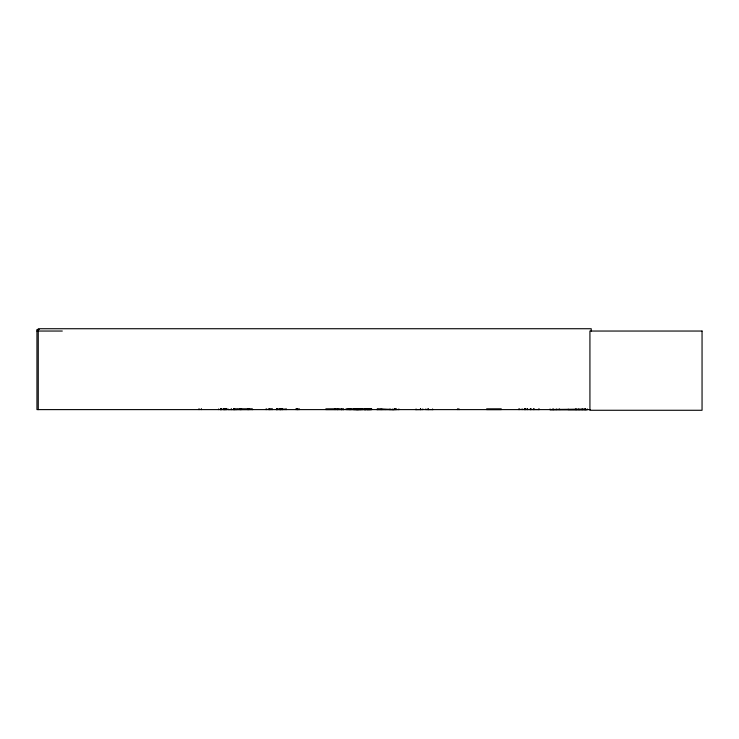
<?xml version="1.0" encoding="UTF-8"?>
<svg xmlns="http://www.w3.org/2000/svg" width="739" height="739" viewBox="0 0 739 739"><rect width="100%" height="100%" fill="white"/><g stroke="black" fill="none" stroke-linecap="round" stroke-linejoin="round"><path stroke-width="1.11" d="M239.926 409.582L239.926 408.953M415.512 409.609L422.69 409.526M337.723 409.508L337.621 408.953M343.118 409.609L343.238 409.009L343.312 409.609M376.77 409.609L399.328 409.526M377.241 409.609L377.223 409.12L394.164 409.545M380.918 409.157L380.973 409.609M385.564 409.526L385.758 409.545M389.314 409.157L389.379 409.609M233.478 409.508L233.496 409.009M233.718 409.582L233.792 408.787M234.272 409.508L234.198 408.787M297.29 408.953L297.374 409.609L297.946 409.443M394.617 409.526L394.608 408.787M549.751 409.582L587.597 409.554L568.06 409.582M584.771 409.582L584.9 408.972M585.574 409.323L585.039 409.582L585.547 409.591M586.784 409.582L587.394 408.972M549.659 409.545L585.547 409.083L585.768 409.609M553.086 409.563L552.809 409.083L552.523 409.545L553.502 409.083L553.779 409.563L553.234 409.582M556.716 409.545L557.04 409.323M575.432 409.582L575.626 409.083L575.903 409.563M576.06 409.582L576.605 409.563L576.328 409.083L575.663 409.323M578.674 409.582L578.489 409.083L579.459 409.563L578.896 409.545M581.787 409.582L581.99 409.083L582.249 409.591M582.942 409.591L582.683 409.083L582.489 409.582M584.651 409.582L585.547 409.083M362.738 409.526L362.784 409.009L362.84 409.609M568.651 409.397L568.199 409.249M550.61 409.323L550.444 409.582M556.079 409.6L556.31 409.083L556.809 409.582M559.127 409.323L560.144 409.563L559.164 409.083L558.97 409.582M530.232 409.526L530.288 409.009M343.543 409.526L325.751 409.563M337.474 409.526L337.547 409.009M39.259 329.557L36.95 329.557L36.95 409.609L590.073 409.609M36.95 331.044L62.298 331.044M237.016 409.092L251.814 409.092M325.77 409.092L340.559 409.092M345.917 409.092L371.791 409.092M486.558 409.092L501.347 409.092M377.176 409.157L394.044 409.609M236.988 409.304L251.842 409.286M325.742 409.304L340.587 409.286M345.889 409.286L371.828 409.286M486.53 409.304L501.384 409.286M345.907 409.563L371.809 409.563M433.137 409.582L425.969 409.526M486.539 409.563L501.365 409.563M518.935 409.443L539.405 409.545M459.39 409.526L459.021 409.526M298.251 409.526L298.168 409.009L298.029 409.609M298.611 409.526L298.177 409.526M297.891 409.526L297.956 408.953M390.368 409.157L390.312 409.609M253.006 409.526L228.037 409.582L228.046 408.953M354.277 409.526L354.24 408.953M398.94 409.526L398.866 409.009L398.801 409.609M539.054 409.526L538.999 409.009M530.796 409.508L530.824 408.953M370.544 409.526L370.645 408.953M370.267 409.526L370.221 409.009L370.193 409.609M360.918 409.526L360.872 409.009L360.761 409.609M587.209 409.563L550.176 409.609L549.945 409.083M458.937 409.443L458.937 409.009M591.228 331.044L591.228 328.726L38.252 328.726L38.252 409.609M538.934 408.953L538.934 409.609M534.02 408.787L534.02 409.609M533.734 408.787L533.734 409.609M531.045 408.953L531.045 409.609M530.722 408.953L530.722 409.609M530.353 408.953L530.353 409.609M527.341 408.787L527.341 409.609M527.055 408.787L527.055 409.609M525.309 408.787L525.309 409.609M525.087 408.787L525.087 409.609M524.893 408.787L524.893 409.609M524.672 408.787L524.672 409.609M522.131 408.953L522.131 409.609M519.157 408.953L519.157 409.609M518.935 408.953L518.935 409.609M458.78 408.953L458.854 409.609M457.496 408.787L457.496 409.609M432.592 408.953L432.592 409.609M428.241 408.787L428.241 409.609M428.01 408.787L428.01 409.609M425.83 408.953L425.83 409.609M422.819 408.953L422.819 409.609M420.648 408.787L420.648 409.609M420.408 408.787L420.408 409.609M416.057 408.953L416.057 409.609M396.51 408.787L396.51 409.609M395.226 408.953L395.226 409.609M395.153 408.953L395.153 409.609M394.811 408.787L394.811 409.609M392.917 408.953L392.917 409.609M381.906 409.12L381.906 409.609M371.218 408.953L371.218 409.609M370.978 408.953L370.941 409.609M370.719 408.953L370.719 409.609M369.648 408.953L369.648 409.609M369.371 408.953L369.371 409.609M369.269 408.953L369.269 409.609M368.844 408.953L368.844 409.609M368.715 408.953L368.715 409.609M368.465 408.953L368.428 409.609M368.179 408.953L368.179 409.609M367.763 408.953L367.763 409.609M367.68 408.953L367.68 409.609M367.542 408.953L367.542 409.609M367.126 408.953L367.126 409.609M366.932 408.953L366.932 409.609M366.082 408.953L366.082 409.609M365.814 408.953L365.814 409.609M365.676 408.953L365.676 409.609M365.417 408.953L365.417 409.609M365.186 408.953L365.158 409.609M365.038 408.953L365.038 409.609L364.844 408.787M364.512 408.787L364.512 409.609M362.119 408.621L362.119 409.609M361.667 408.953L361.667 409.609M361.583 408.953L361.583 409.609M360.512 408.953L360.512 409.609M360.299 408.787L360.309 409.609M359.939 408.787L360.041 409.609M359.81 408.621L359.801 409.609M359.523 408.787L359.45 409.609M359.136 408.787L359.136 409.609M358.951 408.953L358.923 409.609M358.812 408.787L358.692 409.609M358.424 408.953L358.424 409.609M358.295 408.953L358.295 409.609M358.101 408.953L358.101 409.609L357.962 408.953M357.805 409.609L357.759 408.953L357.741 409.609M357.584 408.953L357.584 409.609M357.334 408.953L357.334 409.609M357.27 408.953L357.27 409.609M356.983 408.953L356.983 409.609M356.882 408.953L356.882 409.609M356.706 408.953L356.706 409.609M356.207 408.953L356.207 409.609M355.745 408.953L355.745 409.609M355.293 408.953L355.394 409.609M355.173 408.953L355.173 409.609M354.951 408.953L354.951 409.609M354.738 408.953L354.738 409.609M354.443 408.953L354.508 409.609M353.787 408.953L353.787 409.609M353.482 408.953L353.482 409.609M350.96 408.953L350.96 409.609M350.323 408.953L350.323 409.609M349.843 408.787L349.843 409.609M349.639 408.787L349.639 409.609M348.06 408.953L348.06 409.609M343.69 408.953L343.69 409.609M342 408.787L342 409.609M341.797 408.787L341.797 409.609M341.723 408.787L341.723 409.609M341.529 408.787L341.529 409.609M337.815 408.953L337.815 409.609M337.353 408.621L337.353 409.609M335.044 408.621L335.044 409.609M299.313 408.787L299.313 409.609M297.217 408.953L297.217 409.609M296.727 408.787L296.727 409.609M295.933 408.787L295.933 409.609M286.353 408.953L286.353 409.609M285.817 408.953L285.817 409.609M284.931 408.953L284.931 409.609M283.915 408.953L283.915 409.609M282.945 408.953L282.945 409.609M282.483 408.953L282.483 409.609M282.224 408.953L282.224 409.609M282.104 408.953L282.104 409.609M281.273 408.953L281.273 409.609M281.125 408.953L281.125 409.609M280.672 408.953L280.672 409.609M280.275 408.953L280.275 409.609M279.933 408.953L279.933 409.609M279.767 408.953L279.795 409.609M279.296 408.953L279.296 409.609M278.695 408.953L278.695 409.609M277.836 408.953L277.836 409.609M277.568 408.953L277.568 409.609M277.171 408.953L277.171 409.609M276.848 408.953L276.848 409.609M276.709 408.953L276.709 409.609M272.275 408.953L272.275 409.609M272.063 408.953L272.063 409.609M271.555 408.953L271.555 409.609M270.705 408.953L270.705 409.609M270.049 408.953L270.049 409.609M269.855 408.953L269.855 409.609M269.338 408.953L269.338 409.609M269.051 408.953L269.051 409.609M268.34 408.953L268.34 409.609M266.751 408.953L266.751 409.609M265.994 408.953L265.994 409.609M252.461 408.953L252.461 409.609M248.867 408.787L248.867 409.609M248.701 408.787L248.701 409.609M247.51 408.953L247.51 409.609M241.653 408.953L241.653 409.609M240.471 408.787L240.471 409.609M240.295 408.787L240.295 409.609M236.711 408.953L236.711 409.609M235.732 408.787L235.741 409.609M234.937 408.787L234.937 409.609M233.598 408.621L233.579 409.609M231.289 408.621L231.289 409.609M226.947 408.953L226.947 409.609M226.42 408.953L226.42 409.609M226.245 408.953L226.245 409.609M225.524 408.953L225.524 409.609M225.238 408.953L225.238 409.609M224.61 408.953L224.61 409.609M224.508 408.953L224.508 409.609M224.194 408.953L224.194 409.609M223.945 408.953L223.945 409.609M223.547 408.953L223.547 409.609M223.492 408.953L223.492 409.609M222.855 408.953L222.818 409.609M221.552 408.953L221.552 409.609M221.192 408.953L221.275 409.609M221.109 408.953L221.109 409.609M220.896 408.953L220.896 409.609M220.804 408.953L220.804 409.609M220.628 408.953L220.628 409.609M220.388 408.953L220.388 409.609M218.652 408.953L218.652 409.609M201.35 408.621L201.35 409.609M199.031 408.621L199.031 409.609M702.05 331.044L589.925 331.044L589.925 410.274L702.05 410.274L702.05 331.044M364.706 409.609L364.706 408.953L364.66 409.609M356.623 409.609L356.623 408.953L356.512 409.609M280.469 409.609L280.515 408.953L280.432 409.609M276.46 409.609L276.46 408.953L276.423 409.609M234.457 409.609L234.457 408.953L234.383 409.609M225.099 409.609L225.099 408.953L224.998 409.609"/></g></svg>
